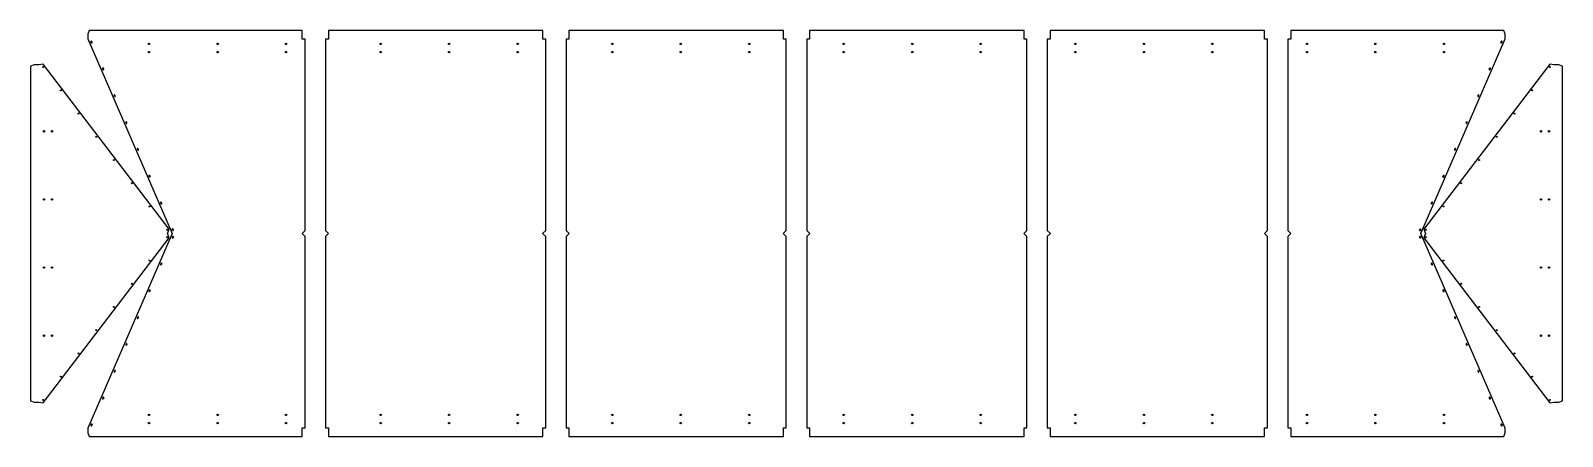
# Model space of a CAD drawing. Header units: millimetres. Extents: x -280 to 7220, y -993 to 993.
import ezdxf

# ---------------------------------------------------------------- set-up
doc = ezdxf.new("R2010")
doc.units = ezdxf.units.MM

msp = doc.modelspace()

# ---------------------------------------------------------------- linework, layer by layer
for p, q in [((6, 992.632), (0, 975.632)), ((0, 975.632), (0, 952.632)), ((1050, 992.632), (6, 992.632)), ((1050, 950.632), (1050, 992.632)), ((1178, 992.632), (1178, 950.632)), ((2228, 992.632), (1178, 992.632)), ((2228, 950.632), (2228, 992.632)), ((2356, 992.632), (2356, 950.632)), ((3406, 992.632), (2356, 992.632)), ((3406, 950.632), (3406, 992.632)), ((3534, 992.632), (3534, 950.632)), ((4584, 992.632), (3534, 992.632)), ((4584, 950.632), (4584, 992.632)), ((4712, 992.632), (4712, 950.632)), ((5762, 992.632), (4712, 992.632)), ((5762, 950.632), (5762, 992.632)), ((5890, 992.632), (5890, 950.632)), ((6934, 992.632), (5890, 992.632)), ((6940, 975.632), (6934, 992.632)), ((6940, 952.632), (6940, 975.632)), ((0, 952.632), (412.7564, 0)), ((16.6854, 933.616), (14.8964, 937.7451)), ((20.8145, 935.405), (19.0255, 939.5341)), ((1064, 950.632), (1050, 950.632)), ((1064, 15), (1064, 950.632)), ((1178, 950.632), (1164, 950.632)), ((1164, 950.632), (1164, 15)), ((2242, 950.632), (2228, 950.632)), ((2242, 15), (2242, 950.632)), ((2356, 950.632), (2342, 950.632)), ((2342, 950.632), (2342, 15)), ((3420, 950.632), (3406, 950.632)), ((3420, 15), (3420, 950.632)), ((3534, 950.632), (3520, 950.632)), ((3520, 950.632), (3520, 15)), ((4598, 950.632), (4584, 950.632)), ((4598, 15), (4598, 950.632)), ((4712, 950.632), (4698, 950.632)), ((4698, 950.632), (4698, 15)), ((5776, 950.632), (5762, 950.632)), ((5776, 15), (5776, 950.632)), ((5890, 950.632), (5876, 950.632)), ((5876, 950.632), (5876, 15)), ((6527.2436, 0), (6940, 952.632)), ((6919.1855, 935.405), (6920.9745, 939.5341)), ((6923.3146, 933.616), (6925.1036, 937.7451)), ((-263.1687, 825.5056), (-280.1687, 819.5056)), ((-240.1687, 825.5056), (-263.1687, 825.5056)), ((-217.9972, 829.4151), (-240.1687, 825.5056)), ((398.3734, 21.2755), (-217.9972, 829.4151)), ((7157.9972, 829.4151), (6541.6266, 21.2755)), ((7180.1687, 825.5056), (7157.9972, 829.4151)), ((7203.1687, 825.5056), (7180.1687, 825.5056)), ((7220.1687, 819.5056), (7203.1687, 825.5056)), ((-280.1687, 819.5056), (-280.1687, -819.5056)), ((73.5374, 802.403), (71.7484, 806.5321)), ((77.6665, 804.192), (75.8774, 808.3211)), ((6862.3335, 804.192), (6864.1226, 808.3211)), ((6866.4626, 802.403), (6868.2516, 806.5321)), ((7220.1687, -819.5056), (7220.1687, 819.5056)), ((130.3894, 671.19), (128.6003, 675.319)), ((134.5185, 672.979), (132.7294, 677.1081)), ((6805.4815, 672.979), (6807.2706, 677.1081)), ((6809.6106, 671.19), (6811.3997, 675.319)), ((187.2414, 539.977), (185.4523, 544.106)), ((191.3704, 541.766), (189.5814, 545.8951)), ((6748.6296, 541.766), (6750.4186, 545.8951)), ((6752.7586, 539.977), (6754.5477, 544.106)), ((244.0933, 408.764), (242.3043, 412.893)), ((248.2224, 410.553), (246.4334, 414.6821)), ((6691.7776, 410.553), (6693.5666, 414.6821)), ((6695.9067, 408.764), (6697.6957, 412.893)), ((300.9453, 277.5509), (299.1562, 281.68)), ((305.0744, 279.34), (303.2853, 283.4691)), ((6634.9256, 279.34), (6636.7147, 283.4691)), ((6639.0547, 277.5509), (6640.8438, 281.68)), ((357.7973, 146.3379), (356.0082, 150.467)), ((361.9263, 148.127), (360.1373, 152.2561)), ((6578.0737, 148.127), (6579.8627, 152.2561)), ((6582.2027, 146.3379), (6583.9918, 150.467)), ((412.7564, 0), (0, -952.632)), ((389.447, 0), (398.3734, 21.2755)), ((398.3734, -21.2755), (389.447, 0)), ((414.6492, 15.1249), (412.8602, 19.254)), ((418.7783, 16.914), (416.9893, 21.0431)), ((1049, 0), (1064, 15)), ((1064, -15), (1049, 0)), ((1164, 15), (1179, 0)), ((1179, 0), (1164, -15)), ((2227, 0), (2242, 15)), ((2242, -15), (2227, 0)), ((2342, 15), (2357, 0)), ((2357, 0), (2342, -15)), ((3405, 0), (3420, 15)), ((3420, -15), (3405, 0)), ((3520, 15), (3535, 0)), ((3535, 0), (3520, -15)), ((4583, 0), (4598, 15)), ((4598, -15), (4583, 0)), ((4698, 15), (4713, 0)), ((4713, 0), (4698, -15)), ((5761, 0), (5776, 15)), ((5776, -15), (5761, 0)), ((5876, 15), (5891, 0)), ((5891, 0), (5876, -15)), ((6521.2217, 16.914), (6523.0107, 21.0431)), ((6525.3508, 15.1249), (6527.1398, 19.254)), ((6940, -952.632), (6527.2436, 0)), ((6541.6266, 21.2755), (6550.553, 0)), ((6550.553, 0), (6541.6266, -21.2755)), ((-217.9972, -829.4151), (398.3734, -21.2755)), ((414.6492, -15.1249), (412.8602, -19.254)), ((418.7783, -16.914), (416.9893, -21.0431)), ((1064, -950.632), (1064, -15)), ((1164, -15), (1164, -950.632)), ((2242, -950.632), (2242, -15)), ((2342, -15), (2342, -950.632)), ((3420, -950.632), (3420, -15)), ((3520, -15), (3520, -950.632)), ((4598, -950.632), (4598, -15)), ((4698, -15), (4698, -950.632)), ((5776, -950.632), (5776, -15)), ((5876, -15), (5876, -950.632)), ((6521.2217, -16.914), (6523.0107, -21.0431)), ((6525.3508, -15.1249), (6527.1398, -19.254)), ((6541.6266, -21.2755), (7157.9972, -829.4151)), ((357.7973, -146.3379), (356.0082, -150.467)), ((361.9263, -148.127), (360.1373, -152.2561)), ((6578.0737, -148.127), (6579.8627, -152.2561)), ((6582.2027, -146.3379), (6583.9918, -150.467)), ((300.9453, -277.5509), (299.1562, -281.68)), ((305.0744, -279.34), (303.2853, -283.4691)), ((6634.9256, -279.34), (6636.7147, -283.4691)), ((6639.0547, -277.5509), (6640.8438, -281.68)), ((244.0933, -408.764), (242.3043, -412.893)), ((248.2224, -410.553), (246.4334, -414.6821)), ((6691.7776, -410.553), (6693.5666, -414.6821)), ((6695.9067, -408.764), (6697.6957, -412.893)), ((187.2414, -539.977), (185.4523, -544.106)), ((191.3704, -541.766), (189.5814, -545.8951)), ((6748.6296, -541.766), (6750.4186, -545.8951)), ((6752.7586, -539.977), (6754.5477, -544.106)), ((130.3894, -671.19), (128.6003, -675.319)), ((134.5185, -672.979), (132.7294, -677.1081)), ((6805.4815, -672.979), (6807.2706, -677.1081)), ((6809.6106, -671.19), (6811.3997, -675.319)), ((-280.1687, -819.5056), (-263.1687, -825.5056)), ((73.5374, -802.403), (71.7484, -806.5321)), ((77.6665, -804.192), (75.8774, -808.3211)), ((6862.3335, -804.192), (6864.1226, -808.3211)), ((6866.4626, -802.403), (6868.2516, -806.5321)), ((7203.1687, -825.5056), (7220.1687, -819.5056)), ((-263.1687, -825.5056), (-240.1687, -825.5056)), ((-240.1687, -825.5056), (-217.9972, -829.4151)), ((7157.9972, -829.4151), (7180.1687, -825.5056)), ((7180.1687, -825.5056), (7203.1687, -825.5056)), ((0, -952.632), (0, -975.632)), ((16.6854, -933.616), (14.8964, -937.7451)), ((20.8145, -935.405), (19.0255, -939.5341)), ((1050, -992.632), (1050, -950.632)), ((1050, -950.632), (1064, -950.632)), ((1164, -950.632), (1178, -950.632)), ((1178, -950.632), (1178, -992.632)), ((2228, -992.632), (2228, -950.632)), ((2228, -950.632), (2242, -950.632)), ((2342, -950.632), (2356, -950.632)), ((2356, -950.632), (2356, -992.632)), ((3406, -992.632), (3406, -950.632)), ((3406, -950.632), (3420, -950.632)), ((3520, -950.632), (3534, -950.632)), ((3534, -950.632), (3534, -992.632)), ((4584, -992.632), (4584, -950.632)), ((4584, -950.632), (4598, -950.632)), ((4698, -950.632), (4712, -950.632)), ((4712, -950.632), (4712, -992.632)), ((5762, -992.632), (5762, -950.632)), ((5762, -950.632), (5776, -950.632)), ((5876, -950.632), (5890, -950.632)), ((5890, -950.632), (5890, -992.632)), ((6919.1855, -935.405), (6920.9745, -939.5341)), ((6923.3146, -933.616), (6925.1036, -937.7451)), ((6940, -975.632), (6940, -952.632)), ((0, -975.632), (6, -992.632)), ((6, -992.632), (1050, -992.632)), ((1178, -992.632), (2228, -992.632)), ((2356, -992.632), (3406, -992.632)), ((3534, -992.632), (4584, -992.632)), ((4712, -992.632), (5762, -992.632)), ((5890, -992.632), (6934, -992.632)), ((6934, -992.632), (6940, -975.632))]:
    msp.add_line(p, q)
for centre, radius in [((300, 927.632), 3.5), ((635.2941, 927.632), 3.5), ((970.5882, 927.632), 3.5), ((1433.8824, 927.632), 3.5), ((1769.1765, 927.632), 3.5), ((2104.4706, 927.632), 3.5), ((2567.7647, 927.632), 3.5), ((2903.0588, 927.632), 3.5), ((3238.3529, 927.632), 3.5), ((3701.6471, 927.632), 3.5), ((4036.9412, 927.632), 3.5), ((4372.2353, 927.632), 3.5), ((4835.5294, 927.632), 3.5), ((5170.8235, 927.632), 3.5), ((5506.1176, 927.632), 3.5), ((5969.4118, 927.632), 3.5), ((6304.7059, 927.632), 3.5), ((6640, 927.632), 3.5), ((300, 887.632), 3.5), ((635.2941, 887.632), 3.5), ((970.5882, 887.632), 3.5), ((1433.8824, 887.632), 3.5), ((1769.1765, 887.632), 3.5), ((2104.4706, 887.632), 3.5), ((2567.7647, 887.632), 3.5), ((2903.0588, 887.632), 3.5), ((3238.3529, 887.632), 3.5), ((3701.6471, 887.632), 3.5), ((4036.9412, 887.632), 3.5), ((4372.2353, 887.632), 3.5), ((4835.5294, 887.632), 3.5), ((5170.8235, 887.632), 3.5), ((5506.1176, 887.632), 3.5), ((5969.4118, 887.632), 3.5), ((6304.7059, 887.632), 3.5), ((6640, 887.632), 3.5), ((-218.9775, 814.2108), 2.25), ((7158.9775, 814.2108), 2.25), ((-132.2559, 700.5078), 2.25), ((7072.2559, 700.5078), 2.25), ((-45.5343, 586.8049), 2.25), ((6985.5343, 586.8049), 2.25), ((-215.1687, 500), 3.5), ((-175.1687, 500), 3.5), ((41.1873, 473.1019), 2.25), ((6898.8127, 473.1019), 2.25), ((7115.1687, 500), 3.5), ((7155.1687, 500), 3.5), ((127.9089, 359.3989), 2.25), ((6812.0911, 359.3989), 2.25), ((214.6305, 245.696), 2.25), ((6725.3695, 245.696), 2.25), ((-215.1687, 166.6667), 3.5), ((-175.1687, 166.6667), 3.5), ((7115.1687, 166.6667), 3.5), ((7155.1687, 166.6667), 3.5), ((301.3521, 131.993), 2.25), ((6638.6479, 131.993), 2.25), ((388.0737, 18.2901), 2.25), ((6551.9263, 18.2901), 2.25), ((388.0737, -18.2901), 2.25), ((6551.9263, -18.2901), 2.25), ((301.3521, -131.993), 2.25), ((6638.6479, -131.993), 2.25), ((-215.1687, -166.6667), 3.5), ((-175.1687, -166.6667), 3.5), ((7115.1687, -166.6667), 3.5), ((7155.1687, -166.6667), 3.5), ((214.6305, -245.696), 2.25), ((6725.3695, -245.696), 2.25), ((127.9089, -359.3989), 2.25), ((6812.0911, -359.3989), 2.25), ((-215.1687, -500), 3.5), ((-175.1687, -500), 3.5), ((41.1873, -473.1019), 2.25), ((6898.8127, -473.1019), 2.25), ((7115.1687, -500), 3.5), ((7155.1687, -500), 3.5), ((-45.5343, -586.8049), 2.25), ((6985.5343, -586.8049), 2.25), ((-132.2559, -700.5078), 2.25), ((7072.2559, -700.5078), 2.25), ((-218.9775, -814.2108), 2.25), ((7158.9775, -814.2108), 2.25), ((300, -887.632), 3.5), ((635.2941, -887.632), 3.5), ((970.5882, -887.632), 3.5), ((1433.8824, -887.632), 3.5), ((1769.1765, -887.632), 3.5), ((2104.4706, -887.632), 3.5), ((2567.7647, -887.632), 3.5), ((2903.0588, -887.632), 3.5), ((3238.3529, -887.632), 3.5), ((3701.6471, -887.632), 3.5), ((4036.9412, -887.632), 3.5), ((4372.2353, -887.632), 3.5), ((4835.5294, -887.632), 3.5), ((5170.8235, -887.632), 3.5), ((5506.1176, -887.632), 3.5), ((5969.4118, -887.632), 3.5), ((6304.7059, -887.632), 3.5), ((6640, -887.632), 3.5), ((300, -927.632), 3.5), ((635.2941, -927.632), 3.5), ((970.5882, -927.632), 3.5), ((1433.8824, -927.632), 3.5), ((1769.1765, -927.632), 3.5), ((2104.4706, -927.632), 3.5), ((2567.7647, -927.632), 3.5), ((2903.0588, -927.632), 3.5), ((3238.3529, -927.632), 3.5), ((3701.6471, -927.632), 3.5), ((4036.9412, -927.632), 3.5), ((4372.2353, -927.632), 3.5), ((4835.5294, -927.632), 3.5), ((5170.8235, -927.632), 3.5), ((5506.1176, -927.632), 3.5), ((5969.4118, -927.632), 3.5), ((6304.7059, -927.632), 3.5), ((6640, -927.632), 3.5)]:
    msp.add_circle(centre, radius)
for centre, start, end in [((16.9609, 938.6396), 23.4261, 203.4261), ((18.75, 934.5105), 203.4261, 23.4261), ((6921.25, 934.5105), 156.5739, 336.5739), ((6923.0391, 938.6396), 336.5739, 156.5739), ((73.8129, 807.4266), 23.4261, 203.4261), ((75.6019, 803.2975), 203.4261, 23.4261), ((6864.3981, 803.2975), 156.5739, 336.5739), ((6866.1871, 807.4266), 336.5739, 156.5739), ((130.6649, 676.2136), 23.4261, 203.4261), ((6809.3351, 676.2136), 336.5739, 156.5739), ((132.4539, 672.0845), 203.4261, 23.4261), ((6807.5461, 672.0845), 156.5739, 336.5739), ((187.5168, 545.0006), 23.4261, 203.4261), ((189.3059, 540.8715), 203.4261, 23.4261), ((6750.6941, 540.8715), 156.5739, 336.5739), ((6752.4832, 545.0006), 336.5739, 156.5739), ((244.3688, 413.7876), 23.4261, 203.4261), ((246.1579, 409.6585), 203.4261, 23.4261), ((6693.8421, 409.6585), 156.5739, 336.5739), ((6695.6312, 413.7876), 336.5739, 156.5739), ((301.2208, 282.5746), 23.4261, 203.4261), ((303.0098, 278.4455), 203.4261, 23.4261), ((6636.9902, 278.4455), 156.5739, 336.5739), ((6638.7792, 282.5746), 336.5739, 156.5739), ((358.0728, 151.3615), 23.4261, 203.4261), ((6581.9272, 151.3615), 336.5739, 156.5739), ((359.8618, 147.2325), 203.4261, 23.4261), ((6580.1382, 147.2325), 156.5739, 336.5739), ((414.9247, 20.1485), 23.4261, 203.4261), ((416.7138, 16.0195), 203.4261, 23.4261), ((6523.2862, 16.0195), 156.5739, 336.5739), ((6525.0753, 20.1485), 336.5739, 156.5739), ((414.9247, -20.1485), 156.5739, 336.5739), ((416.7138, -16.0195), 336.5739, 156.5739), ((6523.2862, -16.0195), 23.4261, 203.4261), ((6525.0753, -20.1485), 203.4261, 23.4261), ((359.8618, -147.2325), 336.5739, 156.5739), ((6580.1382, -147.2325), 23.4261, 203.4261), ((358.0728, -151.3615), 156.5739, 336.5739), ((6581.9272, -151.3615), 203.4261, 23.4261), ((301.2208, -282.5746), 156.5739, 336.5739), ((303.0098, -278.4455), 336.5739, 156.5739), ((6636.9902, -278.4455), 23.4261, 203.4261), ((6638.7792, -282.5746), 203.4261, 23.4261), ((244.3688, -413.7876), 156.5739, 336.5739), ((246.1579, -409.6585), 336.5739, 156.5739), ((6693.8421, -409.6585), 23.4261, 203.4261), ((6695.6312, -413.7876), 203.4261, 23.4261), ((187.5168, -545.0006), 156.5739, 336.5739), ((189.3059, -540.8715), 336.5739, 156.5739), ((6750.6941, -540.8715), 23.4261, 203.4261), ((6752.4832, -545.0006), 203.4261, 23.4261), ((132.4539, -672.0845), 336.5739, 156.5739), ((6807.5461, -672.0845), 23.4261, 203.4261), ((130.6649, -676.2136), 156.5739, 336.5739), ((6809.3351, -676.2136), 203.4261, 23.4261), ((73.8129, -807.4266), 156.5739, 336.5739), ((75.6019, -803.2975), 336.5739, 156.5739), ((6864.3981, -803.2975), 23.4261, 203.4261), ((6866.1871, -807.4266), 203.4261, 23.4261), ((16.9609, -938.6396), 156.5739, 336.5739), ((18.75, -934.5105), 336.5739, 156.5739), ((6921.25, -934.5105), 23.4261, 203.4261), ((6923.0391, -938.6396), 203.4261, 23.4261)]:
    msp.add_arc(centre, 2.25, start, end)

doc.saveas('drawing.dxf')
